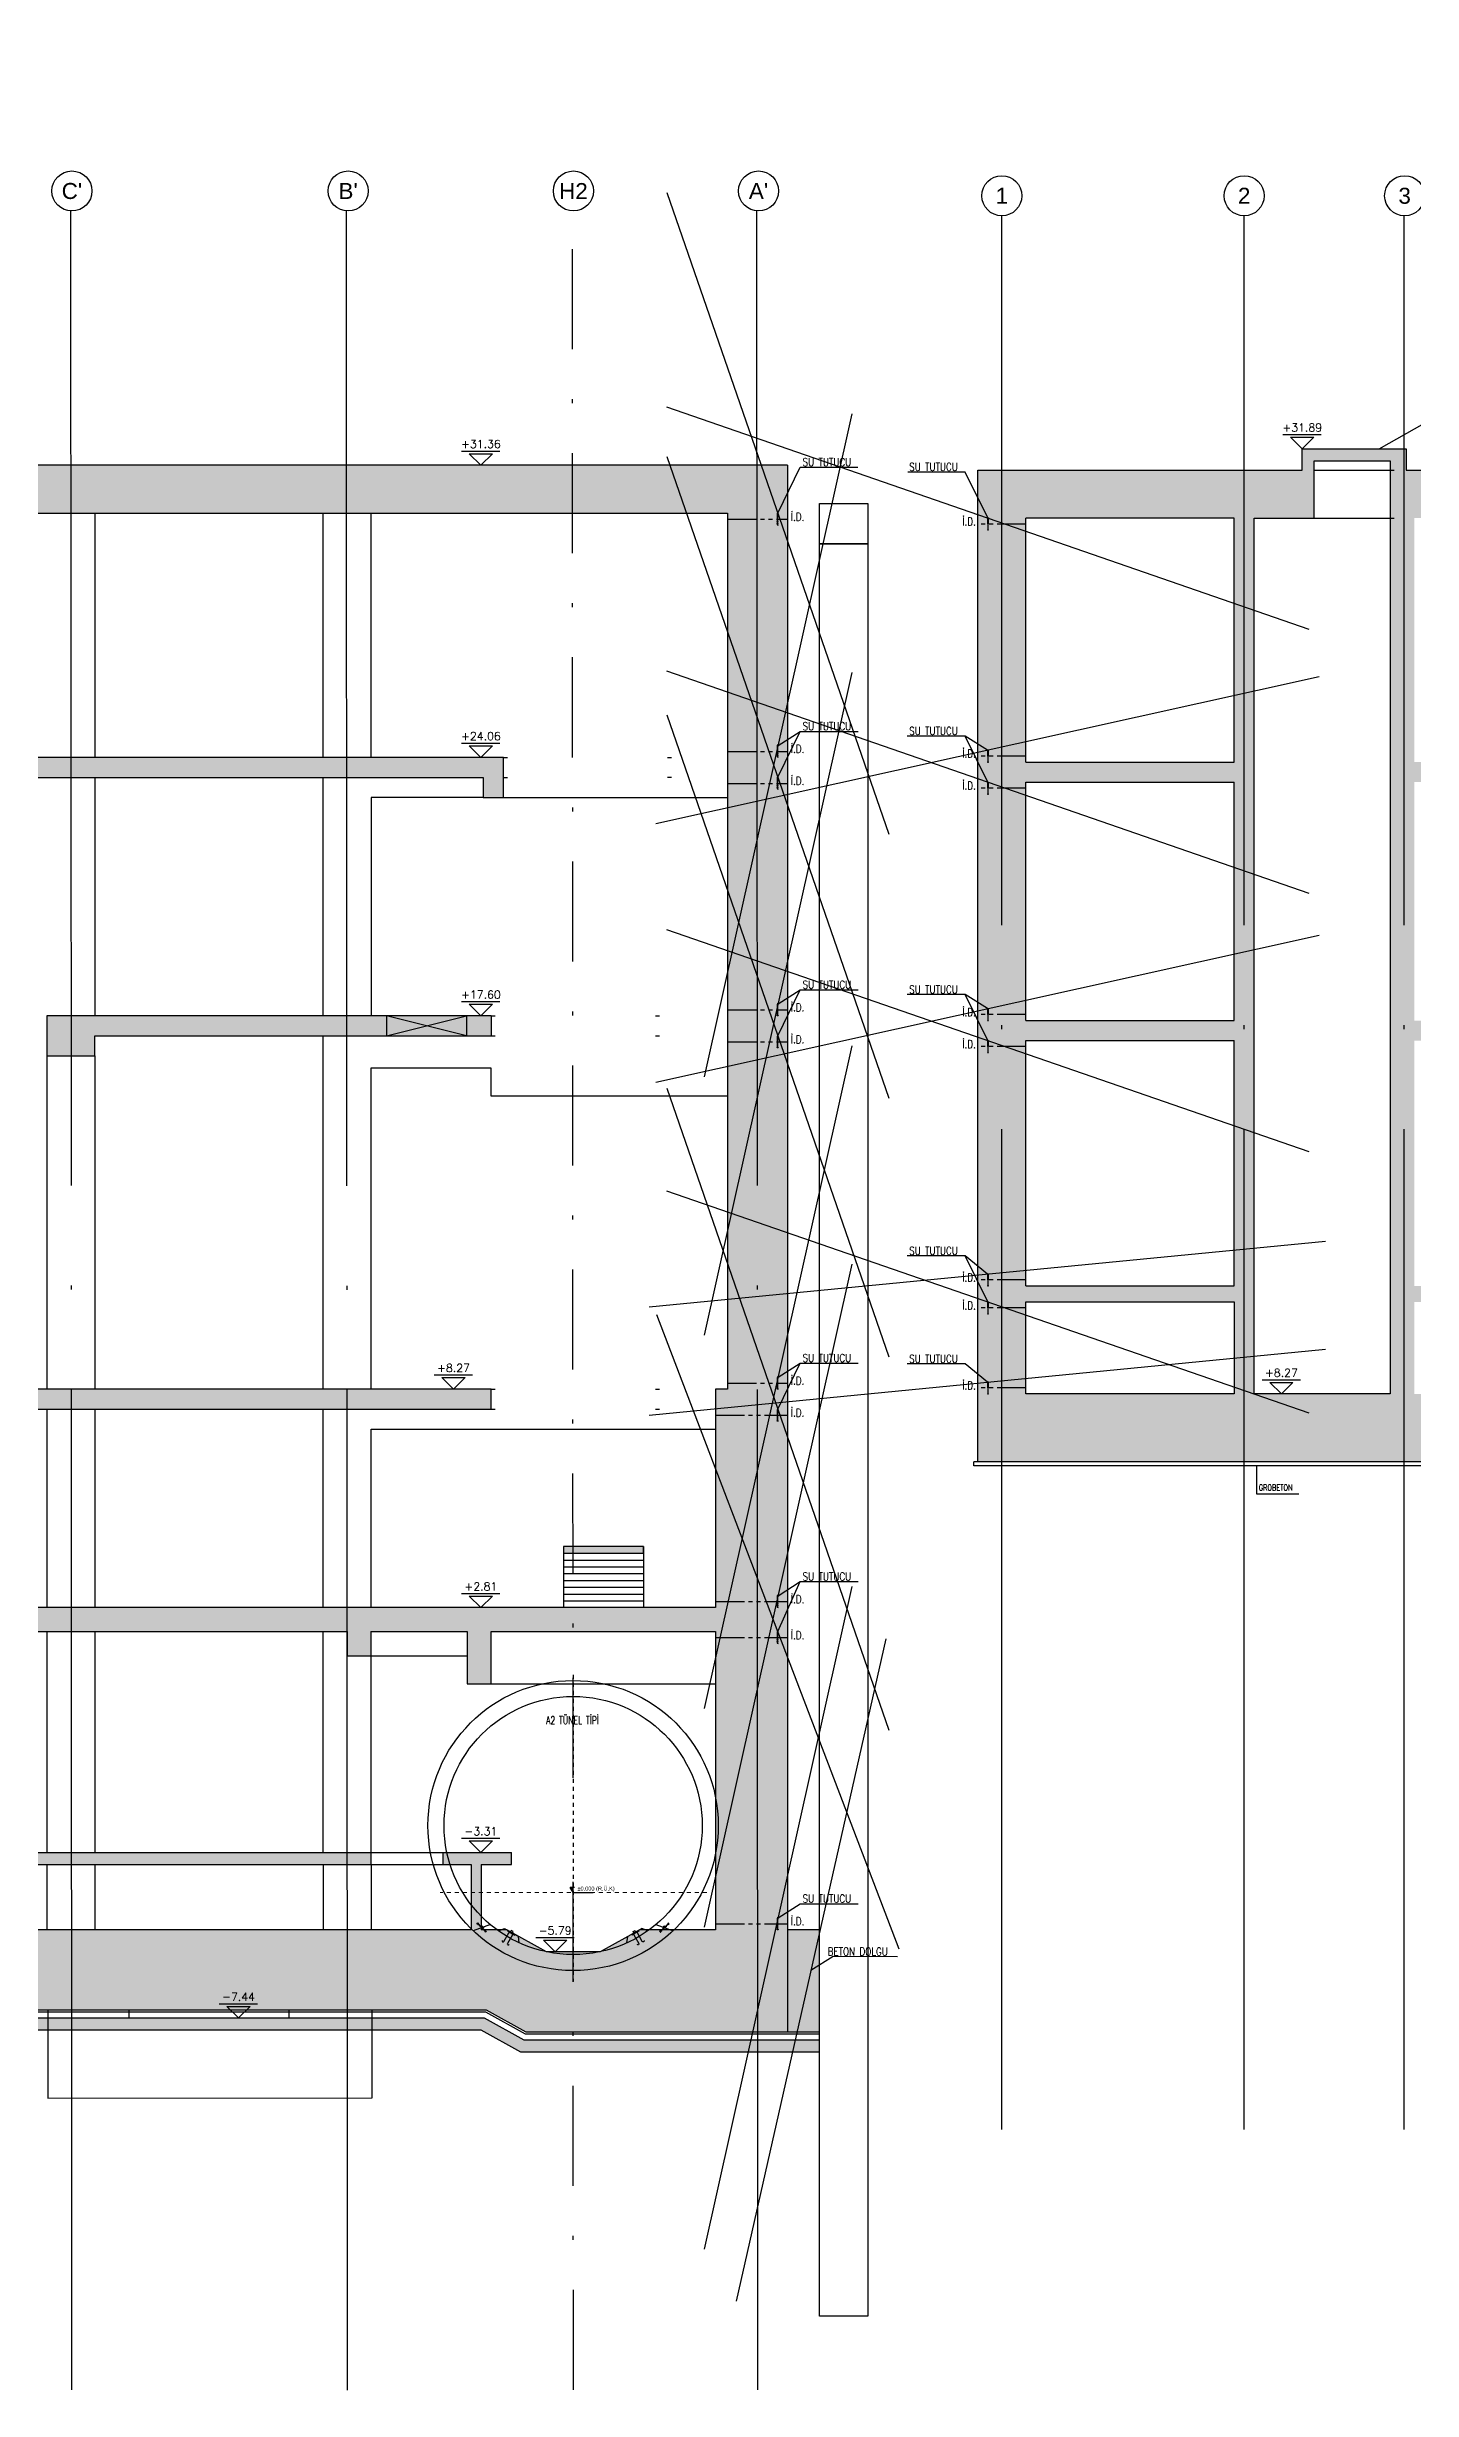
# Model space of a CAD drawing. Header units: millimetres. Extents: x 400408 to 401121, y 4543945 to 4544109.
# Drawn here: x 400643.1 to 400677.2, y 4543948.9 to 4544007.4 of the extents above; entities that cross this region are included whole.
import ezdxf
from ezdxf.enums import TextEntityAlignment as Align

# ---------------------------------------------------------------- set-up
doc = ezdxf.new("R2010")
doc.units = ezdxf.units.MM
for name, pattern in [('ACAD_ISO05W100', [33, 24, -3, 0, -3, 0, -3]), ('AKS', [3, 2.5, -0.25, 0, -0.25]), ('CIZGI', [0.4, 0.25, -0.15]), ('CONTINU', [0]), ('DASHDOT', [1, 0.5, -0.25, 0, -0.25]), ('DASHDOT2', [0.5, 0.25, -0.125, 0, -0.125]), ('Dot', [4, 0, -4]), ('HIDDEN2', [4.7625, 3.175, -1.5875])]:
    doc.linetypes.add(name, pattern=pattern)
for name, color, linetype in [('aks prota', 2, 'AKS'), ('AXIS', 8, 'DASHDOT2'), ('caks prota', 4, 'Continuous'), ('görünüş prota', 4, 'Continuous'), ('inşaat derzi prota', 11, 'Continuous'), ('KALIP', 1, 'Continuous'), ('kesik prota', 2, 'CIZGI'), ('kesit prota', 1, 'Continuous'), ('kesit tarama prota', 252, 'Continuous'), ('KOT', 7, 'Continuous'), ('kot prota', 4, 'Continuous'), ('LINE V2', 7, 'Continuous'), ('not prota', 2, 'Continuous'), ('not yazısı prota', 6, 'Continuous'), ('not çizgisi prota', 4, 'Continuous'), ('OLCU', 5, 'Continuous'), ('PRT-AL-TUNEL_EKSENI', 14, 'DASHDOT2'), ('PRT-CST-rc_level', 6, 'Continuous'), ('PRT-CST-rc_levermark', 4, 'Continuous'), ('st_s_not yazısı', 6, 'Continuous'), ('st_s_not çizgisi', 4, 'CIZGI'), ('st_s_su tutucu', 2, 'Continuous'), ('st_s_ölçü', 4, 'Continuous'), ('taks prota', 7, 'Continuous'), ('WATER STOP_B', 5, 'Continuous')]:
    doc.layers.add(name, color=color, linetype=linetype)
doc.layers.add('PRT-Geo-Axis', color=12, linetype='DASHDOT', lineweight=18)
doc.layers.add('PRT-KD-kazik', color=172, linetype='Continuous', lineweight=25)
doc.styles.add('NOT', font='romanstw.shx')
doc.styles.add('OLCU', font='romanstw.shx')
doc.styles.add('SIMPLXTW', font='simplxtw.shx', dxfattribs={"width": 0.6, "height": 125})
doc.styles.add('TAKS', font='Arial Unicode.ttf')
doc.styles.add('TEXT250', font='romanstw.shx', dxfattribs={"width": 0.8, "height": 25})
doc.styles.add('TSIMPLEX', font='romanstw.shx')
doc.styles.add('TUNNELCONSULT', font='Arial.ttf')
doc.dimstyles.new('1-50', dxfattribs={"dimtxt": 10, "dimasz": 4, "dimexe": 4, "dimexo": 8, "dimgap": 4, "dimtad": 1, "dimdec": 1, "dimrnd": 0.05, "dimzin": 9, "dimdsep": 46, "dimtxsty": 'OLCU', "dimblk1": 'OBLIQUE', "dimblk2": 'OBLIQUE', "dimsah": 1, "dimcen": 2, "dimdle": 4, "dimclrd": 4, "dimclre": 4, "dimclrt": 3, "dimadec": 1, "dimazin": 0, "dimtfac": 1, "dimtdec": 1, "dimtix": 1, "dimtmove": 2, "dimatfit": 3, "dimldrblk": 'OBLIQUE', "dimfxl": 1, "dimtvp": 1, "dimtolj": 1, "dimtzin": 1, "dimarcsym": 0})

# ---------------------------------------------------------------- blocks, each defined once
blk = doc.blocks.new('KOTK5')
at = {"layer": 'PRT-CST-rc_levermark'}
blk.add_line((217, 160), (-213, 160), dxfattribs=at)
blk.add_lwpolyline([(130, 130), (-130, 130), (0, 0)], close=True, dxfattribs=at)
at = {"layer": 'PRT-CST-rc_level', "style": 'OLCU'}
blk.add_attdef('000.00', text='', height=90, dxfattribs=at).set_placement((0, 193), align=Align.CENTER)
blk = doc.blocks.new('_Oblique')
at = {"layer": 'st_s_ölçü', "lineweight": -2}
blk.add_line((-0.5, -0.5), (0.5, 0.5), dxfattribs=at)
blk = doc.blocks.new('D')
at = {"layer": 'st_s_su tutucu', "linetype": 'CONTINU', "ltscale": 0.2}
for p, q in [((-39988, 52508), (-39993, 52508)), ((-39993, 52508), (-39993, 52507)), ((-39993, 52507), (-39991, 52506)), ((-39991, 52499), (-39992, 52499)), ((-39992, 52499), (-39992, 52498)), ((-39992, 52498), (-39991, 52498)), ((-39991, 52489), (-39992, 52489)), ((-39992, 52489), (-39992, 52488)), ((-39992, 52488), (-39991, 52488)), ((-39991, 52479), (-39992, 52479)), ((-39992, 52479), (-39992, 52478)), ((-39992, 52478), (-39991, 52478)), ((-39991, 52506), (-39991, 52499)), ((-39991, 52498), (-39991, 52489)), ((-39991, 52488), (-39991, 52479)), ((-39991, 52469), (-39991, 52478)), ((-39990, 52506), (-39988, 52507)), ((-39990, 52499), (-39990, 52506)), ((-39989, 52499), (-39990, 52499)), ((-39990, 52489), (-39990, 52498)), ((-39990, 52498), (-39989, 52498)), ((-39989, 52489), (-39990, 52489)), ((-39990, 52479), (-39990, 52488)), ((-39990, 52488), (-39989, 52488)), ((-39989, 52479), (-39990, 52479)), ((-39990, 52478), (-39989, 52478)), ((-39990, 52478), (-39990, 52469)), ((-39989, 52498), (-39989, 52499)), ((-39989, 52488), (-39989, 52489)), ((-39989, 52478), (-39989, 52479)), ((-39988, 52507), (-39988, 52508)), ((-39993, 52449), (-39991, 52450)), ((-39993, 52448), (-39993, 52449)), ((-39988, 52448), (-39993, 52448)), ((-39992, 52468), (-39992, 52469)), ((-39992, 52469), (-39991, 52469)), ((-39991, 52468), (-39992, 52468)), ((-39992, 52458), (-39992, 52459)), ((-39992, 52459), (-39991, 52459)), ((-39991, 52458), (-39992, 52458)), ((-39991, 52459), (-39991, 52468)), ((-39991, 52450), (-39991, 52458)), ((-39990, 52469), (-39989, 52469)), ((-39989, 52468), (-39990, 52468)), ((-39990, 52468), (-39990, 52459)), ((-39990, 52459), (-39989, 52459)), ((-39989, 52458), (-39990, 52458)), ((-39990, 52458), (-39990, 52450)), ((-39990, 52450), (-39988, 52449)), ((-39989, 52469), (-39989, 52468)), ((-39989, 52459), (-39989, 52458)), ((-39988, 52449), (-39988, 52448))]:
    blk.add_line(p, q, dxfattribs=at)
blk = doc.blocks.new('KESITKOT')
at = {"layer": 'KOT', "linetype": 'Continuous'}
h = blk.add_hatch(dxfattribs=at)
h.set_pattern_fill('ANSI31', color=5, scale=200, angle=45, style=0)
h.set_pattern_definition([(90, (63253.653, -35392.017), (25, 5e-15), [])])
h.paths.add_polyline_path([(-150, 260), (0, 260), (0, 0)])
at = {"layer": 'KOT', "color": 4, "linetype": 'Continuous'}
for p, q in [((75, 260), (-150, 260)), ((0, 0), (-150, 260)), ((0, 0), (0, 520)), ((0, 0), (1000, 0))]:
    blk.add_line(p, q, dxfattribs=at)
at = {"layer": 'KOT', "color": 7, "linetype": 'Continuous', "style": 'SIMPLXTW', "width": 0.7}
blk.add_attdef('%%P0.000', (216, 100), '', height=200, dxfattribs=at)
blk = doc.blocks.new('A$C05c5180b')
at = {"layer": 'AXIS', "color": 8, "linetype": 'DASHDOT', "ltscale": 3}
blk.add_line((909, 7722), (909, 60), dxfattribs=at)
at = {"layer": 'KALIP'}
for p, q in [((-1158, 1480), (-1585, 1325)), ((-955, 1324), (-806, 1383)), ((-806, 1383), (-459, 1183)), ((-435, 1024), (-459, 1183)), ((2254, 1024), (2278, 1183)), ((2624, 1383), (2278, 1183)), ((2774, 1324), (2624, 1383)), ((2977, 1480), (3404, 1325))]:
    blk.add_line(p, q, dxfattribs=at)
at = {"layer": 'KALIP', "elevation": 0}
for points in [[(-638, 1333), (-658, 1298), (-606, 1268), (-586, 1303)], [(2457, 1333), (2477, 1298), (2425, 1268), (2405, 1303)]]:
    blk.add_lwpolyline(points, close=True, dxfattribs=at)
at = {"layer": 'KALIP'}
for radius in [3625, 3225]:
    blk.add_circle((909, 3955), radius, dxfattribs=at)
at = {"layer": 'LINE V2', "color": 4, "elevation": 0}
for points in [[(-861, 1086, 1), (-818, 1061), (-696, 1274, -0.414214), (-668, 1281), (-616, 1251, -0.414214), (-609, 1224), (-731, 1011, 1), (-688, 986, -1)], [(2680, 1086, -1), (2637, 1061), (2514, 1274, 0.414214), (2487, 1281), (2435, 1251, 0.414214), (2428, 1224), (2550, 1011, -1), (2507, 986, 1)]]:
    blk.add_lwpolyline(points, format="xyb", dxfattribs=at)
for points in [[(-729, 1316), (-556, 1216), (-546, 1233), (-719, 1333)], [(2548, 1316), (2374, 1216), (2364, 1233), (2538, 1333)]]:
    blk.add_lwpolyline(points, close=True, dxfattribs=at)
at = {"layer": 'PRT-Geo-Axis', "linetype": 'DASHDOT', "ltscale": 3}
blk.add_line((4252, 2280), (-2415, 2280), dxfattribs=at)
at = {"layer": 'WATER STOP_B', "color": 3}
for points in [[(-1339, 1405, 0.57735), (-1339, 1408), (-1368, 1436, 0.57735), (-1371, 1435), (-1378, 1408, -0.57735), (-1381, 1407), (-1419, 1444), (-1424, 1439), (-1427, 1443), (-1422, 1447), (-1450, 1474), (-1454, 1469), (-1458, 1472), (-1453, 1477), (-1470, 1493), (-1488, 1490), (-1492, 1494), (-1467, 1520), (-1463, 1515), (-1466, 1498), (-1449, 1481), (-1444, 1486), (-1441, 1483), (-1445, 1478), (-1418, 1452), (-1414, 1457), (-1410, 1453), (-1415, 1448), (-1383, 1418, 0.57735), (-1380, 1419), (-1374, 1445, -0.57735), (-1370, 1446), (-1329, 1405, -0.57735), (-1330, 1402), (-1355, 1395, 0.57735), (-1356, 1392), (-1324, 1361), (-1320, 1366), (-1316, 1363), (-1321, 1358), (-1294, 1332), (-1289, 1337), (-1285, 1333), (-1290, 1328), (-1273, 1312), (-1255, 1316), (-1251, 1312), (-1276, 1286), (-1280, 1290), (-1277, 1308), (-1294, 1324), (-1299, 1319), (-1302, 1323), (-1298, 1327), (-1325, 1354), (-1330, 1349), (-1333, 1352), (-1328, 1357), (-1366, 1394, -0.57735), (-1366, 1397)], [(3158, 1405, -0.57735), (3157, 1408), (3186, 1436, -0.57735), (3190, 1435), (3196, 1408, 0.57735), (3200, 1407), (3238, 1444), (3242, 1439), (3246, 1443), (3241, 1447), (3268, 1474), (3273, 1469), (3277, 1472), (3272, 1477), (3289, 1493), (3307, 1490), (3311, 1494), (3286, 1520), (3282, 1515), (3285, 1498), (3268, 1481), (3263, 1486), (3260, 1483), (3264, 1478), (3237, 1452), (3232, 1457), (3229, 1453), (3234, 1448), (3202, 1418, -0.57735), (3199, 1419), (3193, 1445, 0.57735), (3189, 1446), (3148, 1405, 0.57735), (3148, 1402), (3174, 1395, -0.57735), (3174, 1392), (3143, 1361), (3138, 1366), (3135, 1363), (3140, 1358), (3112, 1332), (3108, 1337), (3104, 1333), (3109, 1328), (3092, 1312), (3074, 1316), (3070, 1312), (3095, 1286), (3099, 1290), (3096, 1308), (3113, 1324), (3118, 1319), (3121, 1323), (3117, 1327), (3144, 1354), (3148, 1349), (3152, 1352), (3147, 1357), (3185, 1394, 0.57735), (3184, 1397)]]:
    blk.add_lwpolyline(points, format="xyb", close=True, dxfattribs=at)
at = {"layer": 'OLCU'}
ref = blk.add_blockref('KESITKOT', (909, 2280), dxfattribs=dict(at, xscale=0.4999999999987873, yscale=0.4999999999987873, zscale=0.4999999999987873))
ref.add_attrib('%%P0.000', '%%P0.000 (R.Ü.K)', (1017, 2330), dxfattribs={"layer": 'KOT', "color": 1, "linetype": 'Continuous', "height": 100, "style": 'TUNNELCONSULT'})
at = {"layer": 'not prota', "style": 'TEXT250', "width": 0.7}
blk.add_text('A2 TÜNEL TİPİ', height=200, dxfattribs=at).set_placement((891, 6585), align=Align.MIDDLE_CENTER)

msp = doc.modelspace()

# ---------------------------------------------------------------- hatches: boundary and pattern name
at = {"layer": 'kesit tarama prota'}
h = msp.add_hatch(color=256, dxfattribs=at)
h.dxf.hatch_style = 1
h.paths.add_polyline_path([(400752.805, 4543960.269), (400728.539, 4543960.269), (400728.539, 4543961.899), (400774.304, 4543961.899), (400774.304, 4543960.269), (400754.145, 4543960.269), (400754.145, 4543957.719), (400787.745, 4543957.719), (400787.745, 4543960.269), (400787.745, 4543973.779), (400787.72, 4543973.779), (400787.72, 4543976.079), (400788.22, 4543976.079), (400788.22, 4543976.279), (400790.599, 4543976.279), (400790.599, 4543973.779), (400787.745, 4543973.779), (400787.745, 4543972.079), (400807.774, 4543972.079), (400808.983, 4543968.329), (400817.081, 4543968.329), (400817.081, 4543996.869), (400808.979, 4543996.869), (400808.979, 4543999.529), (400806.381, 4543999.529), (400806.381, 4543996.869), (400802.081, 4543996.869), (400802.081, 4544000.039), (400801.781, 4544000.039), (400801.781, 4543995.669), (400806.181, 4543995.669), (400806.181, 4543989.569), (400806.181, 4543989.069), (400806.181, 4543983.109), (400806.181, 4543982.609), (400806.181, 4543973.779), (400790.899, 4543973.779), (400790.899, 4543976.079), (400804.381, 4543976.079), (400804.381, 4543976.479), (400788.02, 4543976.479), (400788.02, 4543976.279), (400787.72, 4543976.279), (400787.72, 4543976.669), (400787.42, 4543976.669), (400787.42, 4543976.839), (400787.12, 4543976.839), (400787.12, 4543977.009), (400786.82, 4543977.009), (400786.82, 4543977.179), (400786.52, 4543977.179), (400786.52, 4543977.349), (400786.22, 4543977.349), (400786.22, 4543977.519), (400785.92, 4543977.519), (400785.92, 4543977.689), (400785.62, 4543977.689), (400785.62, 4543977.859), (400785.32, 4543977.859), (400785.32, 4543978.029), (400785.02, 4543978.029), (400785.02, 4543978.199), (400784.72, 4543978.199), (400784.72, 4543978.369), (400784.42, 4543978.369), (400784.42, 4543978.539), (400784.12, 4543978.539), (400784.12, 4543978.709), (400782.92, 4543978.709), (400782.92, 4543978.879), (400782.62, 4543978.879), (400782.62, 4543979.049), (400782.32, 4543979.049), (400782.32, 4543979.219), (400782.02, 4543979.219), (400782.02, 4543979.389), (400781.72, 4543979.389), (400781.72, 4543979.559), (400781.42, 4543979.559), (400781.42, 4543979.729), (400781.12, 4543979.729), (400781.12, 4543979.899), (400780.82, 4543979.899), (400780.82, 4543980.069), (400780.52, 4543980.069), (400780.52, 4543980.239), (400780.22, 4543980.239), (400780.22, 4543980.409), (400779.92, 4543980.409), (400779.92, 4543980.579), (400779.62, 4543980.579), (400779.62, 4543980.749), (400779.32, 4543980.749), (400779.32, 4543980.919), (400778.12, 4543980.919), (400778.12, 4543981.089), (400777.82, 4543981.089), (400777.82, 4543981.259), (400777.52, 4543981.259), (400777.52, 4543981.429), (400777.22, 4543981.429), (400777.22, 4543981.599), (400776.92, 4543981.599), (400776.92, 4543981.769), (400776.62, 4543981.769), (400776.62, 4543981.939), (400776.32, 4543981.939), (400776.32, 4543982.109), (400776.02, 4543982.109), (400776.02, 4543982.279), (400775.72, 4543982.279), (400775.72, 4543982.449), (400775.42, 4543982.449), (400775.42, 4543982.619), (400775.12, 4543982.619), (400775.12, 4543982.789), (400774.82, 4543982.789), (400774.82, 4543982.959), (400774.52, 4543982.959), (400774.52, 4543983.109), (400759.295, 4543983.109), (400759.295, 4543989.019), (400758.995, 4543989.019), (400758.995, 4543983.109), (400752.995, 4543983.109), (400752.995, 4543989.019), (400752.695, 4543989.019), (400752.695, 4543983.109), (400752.695, 4543983.009), (400752.445, 4543983.009), (400752.445, 4543983.109), (400737.186, 4543983.109), (400737.186, 4543982.609), (400771.969, 4543982.609), (400771.969, 4543981.109), (400776.291, 4543981.109), (400784.311, 4543976.479), (400739.486, 4543976.479), (400739.486, 4543976.079), (400784.799, 4543976.079), (400784.799, 4543973.779), (400764.016, 4543973.779), (400764.016, 4543976.029), (400763.716, 4543976.029), (400763.716, 4543973.779), (400746.716, 4543973.779), (400746.716, 4543976.029), (400746.416, 4543976.029), (400746.416, 4543973.779), (400739.586, 4543973.779), (400739.586, 4543972.779), (400784.683, 4543972.779), (400784.683, 4543968.319), (400739.586, 4543968.319), (400739.586, 4543966.819), (400737.486, 4543966.819), (400737.486, 4543968.319), (400720.174, 4543968.319), (400720.174, 4543968.119), (400719.874, 4543968.119), (400719.874, 4543968.509), (400719.584, 4543968.509), (400719.584, 4543968.679), (400719.294, 4543968.679), (400719.294, 4543968.849), (400719.004, 4543968.849), (400719.004, 4543969.019), (400718.714, 4543969.019), (400718.714, 4543969.189), (400718.424, 4543969.189), (400718.424, 4543969.359), (400718.134, 4543969.359), (400718.134, 4543969.529), (400717.844, 4543969.529), (400717.844, 4543969.699), (400717.554, 4543969.699), (400717.554, 4543969.869), (400717.264, 4543969.869), (400717.264, 4543970.039), (400716.974, 4543970.039), (400716.974, 4543970.209), (400716.684, 4543970.209), (400716.684, 4543970.379), (400716.394, 4543970.379), (400716.394, 4543970.549), (400716.104, 4543970.549), (400716.104, 4543970.719), (400715.814, 4543970.719), (400715.814, 4543970.889), (400715.524, 4543970.889), (400715.524, 4543971.059), (400714.034, 4543971.059), (400714.034, 4543971.229), (400713.744, 4543971.229), (400713.744, 4543971.399), (400713.454, 4543971.399), (400713.454, 4543971.569), (400713.164, 4543971.569), (400713.164, 4543971.739), (400712.874, 4543971.739), (400712.874, 4543971.909), (400712.584, 4543971.909), (400712.584, 4543972.079), (400712.294, 4543972.079), (400712.294, 4543972.249), (400712.004, 4543972.249), (400712.004, 4543972.419), (400711.714, 4543972.419), (400711.714, 4543972.589), (400711.424, 4543972.589), (400711.424, 4543972.759), (400711.134, 4543972.759), (400711.134, 4543972.929), (400710.844, 4543972.929), (400710.844, 4543973.099), (400710.554, 4543973.099), (400710.554, 4543973.269), (400710.264, 4543973.269), (400710.264, 4543973.439), (400709.974, 4543973.439), (400709.974, 4543973.609), (400709.684, 4543973.609), (400709.684, 4543973.779), (400708.194, 4543973.779), (400708.194, 4543973.949), (400707.904, 4543973.949), (400707.904, 4543974.119), (400707.614, 4543974.119), (400707.614, 4543974.289), (400707.324, 4543974.289), (400707.324, 4543974.459), (400707.034, 4543974.459), (400707.034, 4543974.629), (400706.744, 4543974.629), (400706.744, 4543974.799), (400706.454, 4543974.799), (400706.454, 4543974.969), (400706.164, 4543974.969), (400706.164, 4543975.139), (400705.874, 4543975.139), (400705.874, 4543975.309), (400705.584, 4543975.309), (400705.584, 4543975.479), (400705.294, 4543975.479), (400705.294, 4543975.649), (400705.004, 4543975.649), (400705.004, 4543975.819), (400704.714, 4543975.819), (400704.714, 4543975.989), (400704.424, 4543975.989), (400704.424, 4543976.159), (400704.134, 4543976.159), (400704.134, 4543976.329), (400703.844, 4543976.329), (400703.844, 4543976.479), (400677.281, 4543976.479), (400677.281, 4543982.609), (400684.831, 4543982.609), (400684.831, 4543983.109), (400677.281, 4543983.109), (400677.281, 4543989.069), (400713.741, 4543989.069), (400713.741, 4543989.569), (400677.281, 4543989.569), (400677.281, 4543995.669), (400695.588, 4543995.669), (400695.588, 4543998.249), (400695.288, 4543998.249), (400695.288, 4543996.869), (400677.081, 4543996.869), (400677.081, 4543997.399), (400674.481, 4543997.399), (400674.481, 4543996.869), (400666.381, 4543996.869), (400666.381, 4543972.079), (400678.171, 4543972.079), (400679.381, 4543968.329), (400686.131, 4543968.329), (400687.34, 4543972.079), (400703.132, 4543972.079), (400705.812, 4543966.719), (400715.1, 4543966.719), (400715.1, 4543968.319), (400714.034, 4543968.319), (400714.034, 4543970.859), (400715.18, 4543970.859), (400719.574, 4543968.283), (400719.574, 4543967.289), (400718.157, 4543967.289), (400718.157, 4543967.919), (400717.002, 4543967.919), (400717.002, 4543968.319), (400715.1, 4543968.319), (400715.1, 4543966.719), (400715.1, 4543960.269), (400715.1, 4543957.719), (400752.805, 4543957.719)])
h.paths.add_polyline_path([(400726.839, 4543962.199), (400726.839, 4543961.899), (400728.114, 4543961.899), (400728.114, 4543960.269), (400727.025, 4543960.269), (400725.342, 4543959.719), (400723.062, 4543959.719), (400721.379, 4543960.269), (400718.162, 4543960.269), (400718.162, 4543966.419), (400723.605, 4543966.419), (400723.605, 4543967.719), (400736.886, 4543967.719), (400736.886, 4543966.219), (400740.186, 4543966.219), (400740.186, 4543967.719), (400784.683, 4543967.719), (400784.683, 4543960.269), (400781.466, 4543960.269), (400779.783, 4543959.719), (400777.503, 4543959.719), (400775.82, 4543960.269), (400774.731, 4543960.269), (400774.731, 4543961.899), (400776.006, 4543961.899), (400776.006, 4543962.199)], flags=16)
h.paths.add_polyline_path([(400723.005, 4543966.819), (400719.874, 4543966.819), (400719.874, 4543967.919), (400720.374, 4543967.919), (400720.374, 4543968.119), (400723.005, 4543968.119)], flags=16)
h.paths.add_polyline_path([(400713.734, 4543968.319), (400707.512, 4543968.319), (400707.512, 4543973.179), (400707.512, 4543973.779), (400702.325, 4543973.779), (400702.325, 4543976.279), (400703.534, 4543976.279), (400707.512, 4543973.947), (400707.512, 4543973.779), (400707.512, 4543973.179), (400708.73, 4543973.179), (400713.734, 4543970.291)], flags=16)
h.paths.add_polyline_path([(400702.025, 4543973.779), (400684.731, 4543973.779), (400684.431, 4543973.779), (400684.431, 4543970.029), (400681.081, 4543970.029), (400681.081, 4543973.779), (400680.781, 4543973.779), (400677.281, 4543973.779), (400677.281, 4543976.079), (400702.025, 4543976.079)], flags=16)
h.paths.add_polyline_path([(400772.569, 4543981.609), (400772.569, 4543982.909), (400774.202, 4543982.909), (400776.425, 4543981.65), (400776.425, 4543981.609)], flags=16)
h.paths.add_polyline_path([(400778.12, 4543980.631), (400778.12, 4543980.719), (400778.967, 4543980.719), (400782.62, 4543978.65), (400782.62, 4543978.033)], flags=16)
h.paths.add_polyline_path([(400782.92, 4543977.86), (400782.92, 4543978.509), (400783.767, 4543978.509), (400787.42, 4543976.44), (400787.42, 4543973.779), (400785.299, 4543973.779), (400785.299, 4543976.486)], flags=16)
h.paths.add_polyline_path([(400676.681, 4543973.779), (400673.281, 4543973.779), (400673.281, 4543995.669), (400674.781, 4543995.669), (400674.781, 4543997.099), (400676.681, 4543997.099)], flags=16)
h.paths.add_polyline_path([(400672.781, 4543973.779), (400667.581, 4543973.779), (400667.581, 4543976.079), (400672.781, 4543976.079)], flags=16)
h.paths.add_polyline_path([(400672.781, 4543976.479), (400667.581, 4543976.479), (400667.581, 4543982.609), (400672.781, 4543982.609)], flags=16)
h.paths.add_polyline_path([(400672.781, 4543983.109), (400667.581, 4543983.109), (400667.581, 4543989.069), (400672.781, 4543989.069)], flags=16)
h.paths.add_polyline_path([(400672.781, 4543989.569), (400667.581, 4543989.569), (400667.581, 4543995.669), (400672.781, 4543995.669)], flags=16)
h.paths.add_polyline_path([(400806.783, 4543973.779), (400806.783, 4543999.329), (400808.679, 4543999.329), (400808.679, 4543995.669), (400810.183, 4543995.669), (400810.183, 4543973.779)], flags=16)
h.paths.add_polyline_path([(400810.683, 4543970.029), (400810.683, 4543976.079), (400815.881, 4543976.079), (400815.881, 4543973.779), (400815.881, 4543970.029)], flags=16)
h.paths.add_polyline_path([(400810.683, 4543976.479), (400810.683, 4543982.609), (400815.881, 4543982.609), (400815.881, 4543976.479)], flags=16)
h.paths.add_polyline_path([(400810.683, 4543983.109), (400810.683, 4543989.069), (400815.881, 4543989.069), (400815.881, 4543983.109)], flags=16)
h.paths.add_polyline_path([(400810.683, 4543989.569), (400810.683, 4543995.669), (400815.881, 4543995.669), (400815.881, 4543989.569)], flags=16)
h = msp.add_hatch(color=256, dxfattribs=at)
h.dxf.hatch_style = 1
h.paths.add_polyline_path([(400661.628, 4543996.988), (400617.542, 4543996.988), (400617.542, 4543995.788), (400660.128, 4543995.788), (400660.128, 4543973.899), (400659.828, 4543973.899), (400659.828, 4543968.438), (400642.178, 4543968.438), (400642.178, 4543967.838), (400650.626, 4543967.838), (400650.627, 4543967.238), (400651.228, 4543967.238), (400651.228, 4543967.838), (400653.628, 4543967.838), (400653.628, 4543966.538), (400654.228, 4543966.538), (400654.228, 4543967.838), (400659.828, 4543967.838), (400659.828, 4543960.388), (400657.936, 4543960.388), (400656.947, 4543959.838), (400655.607, 4543959.838), (400654.617, 4543960.388), (400653.977, 4543960.388), (400653.977, 4543962.018), (400654.728, 4543962.018), (400654.728, 4543962.318), (400653.028, 4543962.318), (400653.028, 4543962.018), (400653.727, 4543962.018), (400653.727, 4543960.388), (400642.702, 4543960.388), (400642.702, 4543958.388), (400654.099, 4543958.388), (400655.088, 4543957.838), (400657.465, 4543957.838), (400658.455, 4543957.838), (400661.628, 4543957.838)])
h = msp.add_hatch(color=256, dxfattribs=at)
h.dxf.hatch_style = 1
h.paths.add_polyline_path([(400654.528, 4543989.688), (400617.542, 4543989.688), (400617.542, 4543988.888), (400620.428, 4543988.888), (400620.428, 4543989.188), (400654.028, 4543989.188), (400654.028, 4543988.688), (400654.528, 4543988.688)])
h = msp.add_hatch(color=256, dxfattribs=at)
h.dxf.hatch_style = 1
h.paths.add_polyline_path([(400654.228, 4543983.228), (400643.128, 4543983.228), (400643.128, 4543982.228), (400644.328, 4543982.228), (400644.328, 4543982.728), (400654.228, 4543982.728)])
h = msp.add_hatch(color=256, dxfattribs=at)
h.dxf.hatch_style = 1
h.paths.add_polyline_path([(400654.228, 4543973.898), (400618.928, 4543973.898), (400618.928, 4543957.838), (400624.941, 4543957.838), (400625.937, 4543958.388), (400637.902, 4543958.388), (400637.902, 4543960.388), (400626.827, 4543960.388), (400626.827, 4543962.018), (400627.528, 4543962.018), (400627.528, 4543962.318), (400625.828, 4543962.318), (400625.828, 4543962.018), (400626.577, 4543962.018), (400626.577, 4543960.388), (400625.937, 4543960.388), (400624.941, 4543959.835), (400623.612, 4543959.835), (400622.617, 4543960.388), (400620.728, 4543960.388), (400620.728, 4543967.838), (400638.378, 4543967.838), (400638.378, 4543968.438), (400620.728, 4543968.438), (400620.728, 4543972.898), (400630.528, 4543972.898), (400630.528, 4543973.398), (400654.228, 4543973.398)])
h = msp.add_hatch(color=256, dxfattribs=at)
h.dxf.hatch_style = 1
h.paths.add_polyline_path([(400658.028, 4543969.968), (400656.028, 4543969.968), (400656.028, 4543969.798), (400658.028, 4543969.798)], flags=17)
h = msp.add_hatch(color=256, dxfattribs=at)
h.dxf.hatch_style = 1
h.paths.add_polyline_path([(400651.228, 4543962.318), (400629.328, 4543962.318), (400629.328, 4543962.018), (400651.228, 4543962.018)])
h = msp.add_hatch(color=256, dxfattribs=at)
h.dxf.hatch_style = 1
h.paths.add_polyline_path([(400662.428, 4543960.388), (400661.63, 4543960.388), (400661.63, 4543957.838), (400662.428, 4543957.838)])
h = msp.add_hatch(dxfattribs=at)
h.set_pattern_fill('AR-CONC', color=253, scale=0.001)
h.set_pattern_definition([(50, (401072.59135, 4543652.44854), (0.18218467, -0.015939086), [0.01905, -0.20955]), (355, (401072.59135, 4543652.44854), (-0.03524342, 0.191056845), [0.01524, -0.167640584]), (100.451445, (401072.60654, 4543652.44721), (0.146941247, 0.17511775), [0.01619001, -0.178090245]), (46.1842, (401072.59135, 4543652.49934), (0.27107904, -0.04204233), [0.028575, -0.314325]), (96.63556, (401072.61394, 4543652.49584), (0.23740413, 0.24742612), [0.02428502, -0.26713561]), (351.18415, (401072.59135, 4543652.49934), (0.23740413, 0.24742612), [0.02285997, -0.25145973]), (21, (401072.61675, 4543652.48664), (0.15161439, -0.1022652), [0.01905, -0.20955]), (326, (401072.61675, 4543652.48664), (0.06180203, 0.184187966), [0.01524, -0.16764]), (71.451445, (401072.62939, 4543652.47812), (0.21341642, 0.08192277), [0.01619001, -0.17808994]), (37.5, (401072.591355, 4543652.44854), (0.003088603, 0.084555039), [0, -0.165608, 0, -0.17018, 0, -0.168275]), (7.5, (401072.591355, 4543652.44854), (0.066819663, 0.100180575), [0, -0.097028, 0, -0.161798, 0, -0.064135]), (327.5, (401072.53471, 4543652.44854), (0.135590595, -0.005728744), [0, -0.0635, 0, -0.19812, 0, -0.26289]), (317.5, (401072.50931, 4543652.44854), (0.148129181, 0.02542649), [0, -0.08255, 0, -0.131572, 0, -0.18669])])
h.paths.add_polyline_path([(400654.047, 4543958.188), (400625.989, 4543958.188), (400624.993, 4543957.635), (400623.56, 4543957.635), (400622.565, 4543957.638), (400618.128, 4543957.638), (400618.128, 4543957.338), (400622.488, 4543957.338), (400623.482, 4543957.335), (400625.071, 4543957.335), (400626.066, 4543957.888), (400653.969, 4543957.888), (400654.958, 4543957.338), (400657.595, 4543957.338), (400658.584, 4543957.338), (400662.428, 4543957.338), (400662.428, 4543957.638), (400658.506, 4543957.638), (400657.517, 4543957.638), (400655.036, 4543957.638)])

# ---------------------------------------------------------------- linework, layer by layer
at = {"layer": 'aks prota', "ltscale": 10}
for p, q in [((400643.752, 4543948.888), (400643.727, 4544003.343)), ((400650.636, 4543948.883), (400650.611, 4544003.338)), ((400660.886, 4543948.888), (400660.861, 4544003.343)), ((400666.981, 4543955.395), (400666.981, 4544003.223)), ((400673.031, 4543955.395), (400673.031, 4544003.223)), ((400677.031, 4543955.395), (400677.031, 4544003.223))]:
    msp.add_line(p, q, dxfattribs=at)
at = {"layer": 'caks prota', "ltscale": 0.05}
for centre in [(400643.752, 4544003.842), (400650.652, 4544003.842), (400656.278, 4544003.842), (400660.902, 4544003.842), (400666.979, 4544003.723), (400673.031, 4544003.723), (400677.04, 4544003.723)]:
    msp.add_circle(centre, 0.5, dxfattribs=at)
at = {"layer": 'görünüş prota'}
for p, q in [((400644.328, 4543995.788), (400644.328, 4543989.688)), ((400650.028, 4543989.688), (400650.028, 4543995.788)), ((400651.228, 4543989.688), (400651.228, 4543995.788)), ((400644.328, 4543989.188), (400644.328, 4543983.228)), ((400650.028, 4543983.228), (400650.028, 4543989.188)), ((400650.028, 4543973.898), (400650.028, 4543982.728)), ((400643.128, 4543982.228), (400643.128, 4543973.898)), ((400644.328, 4543982.228), (400644.328, 4543973.898)), ((400654.212, 4543981.928), (400654.212, 4543981.229)), ((400643.128, 4543973.398), (400643.128, 4543968.438)), ((400644.328, 4543973.398), (400644.328, 4543968.438)), ((400650.028, 4543968.438), (400650.028, 4543973.398)), ((400643.128, 4543967.838), (400643.128, 4543962.318)), ((400644.328, 4543967.838), (400644.328, 4543962.318)), ((400650.028, 4543962.318), (400650.028, 4543967.838)), ((400651.228, 4543962.318), (400651.228, 4543967.238)), ((400643.128, 4543962.018), (400643.128, 4543960.388)), ((400644.328, 4543962.018), (400644.328, 4543960.388)), ((400650.028, 4543962.018), (400650.028, 4543960.388)), ((400651.228, 4543962.018), (400651.228, 4543960.388))]:
    msp.add_line(p, q, dxfattribs=at)
at = {"layer": 'görünüş prota', "color": 4}
for p, q in [((400656.028, 4543969.968), (400656.028, 4543968.438)), ((400658.028, 4543969.968), (400658.028, 4543968.438))]:
    msp.add_line(p, q, dxfattribs=at)
for points in [[(400676.407, 4543997.399), (400678.666, 4543998.679), (400685.166, 4543998.679), (400685.166, 4543996.869)], [(400674.781, 4543997.399), (400676.781, 4543997.399)], [(400674.781, 4543996.869), (400676.781, 4543996.869)], [(400674.781, 4543995.669), (400676.781, 4543995.669)], [(400656.028, 4543969.628), (400658.028, 4543969.628)], [(400656.028, 4543969.458), (400658.028, 4543969.458)], [(400656.028, 4543969.288), (400658.028, 4543969.288)], [(400656.028, 4543969.118), (400658.028, 4543969.118)], [(400656.028, 4543968.948), (400658.028, 4543968.948)], [(400656.028, 4543968.778), (400658.028, 4543968.778)], [(400656.028, 4543968.608), (400658.028, 4543968.608)]]:
    msp.add_lwpolyline(points, dxfattribs=at)
at = {"layer": 'görünüş prota', "color": 4, "linetype": 'Dot'}
for points in [[(400654.528, 4543989.688), (400660.128, 4543989.688)], [(400654.528, 4543989.188), (400660.128, 4543989.189)], [(400654.228, 4543983.229), (400660.128, 4543983.229)], [(400654.228, 4543982.728), (400660.128, 4543982.729)], [(400654.228, 4543973.898), (400659.828, 4543973.899)], [(400654.228, 4543973.399), (400659.828, 4543973.399)]]:
    msp.add_lwpolyline(points, dxfattribs=at)
at = {"layer": 'görünüş prota'}
for points in [[(400654.028, 4543988.688), (400651.228, 4543988.688), (400651.228, 4543983.228)], [(400654.528, 4543988.688), (400660.128, 4543988.688)], [(400651.228, 4543973.898), (400651.228, 4543981.928), (400654.212, 4543981.928)], [(400654.212, 4543981.229), (400660.128, 4543981.229)], [(400651.228, 4543968.438), (400651.228, 4543972.898), (400659.828, 4543972.898)], [(400666.381, 4543972.079), (400666.281, 4543972.079)], [(400711.719, 4543966.619), (400705.751, 4543966.619), (400703.071, 4543971.979), (400687.402, 4543971.979), (400686.193, 4543968.229), (400679.319, 4543968.229), (400678.109, 4543971.979), (400666.281, 4543971.979), (400666.281, 4543972.079)], [(400651.228, 4543967.238), (400653.628, 4543967.238)], [(400654.228, 4543966.538), (400659.828, 4543966.538)], [(400618.128, 4543957.788), (400622.604, 4543957.788), (400623.599, 4543957.785), (400624.954, 4543957.785), (400625.95, 4543958.338), (400654.086, 4543958.338), (400655.075, 4543957.788), (400657.478, 4543957.788), (400658.468, 4543957.788), (400662.428, 4543957.788)], [(400618.128, 4543957.638), (400622.565, 4543957.638), (400623.56, 4543957.635), (400624.993, 4543957.635), (400625.989, 4543958.188), (400654.047, 4543958.188), (400655.036, 4543957.638), (400657.517, 4543957.638), (400658.506, 4543957.638), (400662.428, 4543957.638)], [(400643.152, 4543958.386), (400643.152, 4543956.183), (400651.252, 4543956.185), (400651.252, 4543958.388)], [(400645.178, 4543958.388), (400645.178, 4543958.185), (400649.178, 4543958.185), (400649.178, 4543958.388)], [(400618.128, 4543957.338), (400622.488, 4543957.338), (400623.482, 4543957.335), (400625.071, 4543957.335), (400626.066, 4543957.888), (400653.969, 4543957.888), (400654.958, 4543957.338), (400657.595, 4543957.338), (400658.584, 4543957.338), (400662.428, 4543957.338), (400662.428, 4543957.788)]]:
    msp.add_lwpolyline(points, dxfattribs=at)
at = {"layer": 'görünüş prota', "linetype": 'HIDDEN2'}
for points in [[(400651.228, 4543962.318), (400653.028, 4543962.318)], [(400651.228, 4543962.018), (400653.028, 4543962.018)]]:
    msp.add_lwpolyline(points, dxfattribs=at)
at = {"layer": 'inşaat derzi prota', "linetype": 'ACAD_ISO05W100', "ltscale": 0.03}
for points in [[(400660.128, 4543995.638), (400661.628, 4543995.638)], [(400667.581, 4543995.519), (400666.381, 4543995.519)], [(400660.128, 4543989.838), (400661.628, 4543989.838)], [(400667.581, 4543989.719), (400666.381, 4543989.719)], [(400660.128, 4543989.038), (400661.628, 4543989.038)], [(400667.581, 4543988.919), (400666.381, 4543988.919)], [(400660.128, 4543983.379), (400661.628, 4543983.379)], [(400667.581, 4543983.259), (400666.381, 4543983.259)], [(400660.128, 4543982.579), (400661.628, 4543982.579)], [(400667.581, 4543982.459), (400666.381, 4543982.459)], [(400667.581, 4543976.629), (400666.381, 4543976.629)], [(400667.581, 4543975.929), (400666.381, 4543975.929)], [(400660.128, 4543974.049), (400661.628, 4543974.049)], [(400667.581, 4543973.929), (400666.381, 4543973.929)], [(400659.828, 4543973.249), (400661.628, 4543973.249)], [(400659.828, 4543968.588), (400661.628, 4543968.588)], [(400659.828, 4543967.688), (400661.628, 4543967.688)], [(400659.828, 4543960.538), (400661.628, 4543960.538)]]:
    msp.add_lwpolyline(points, dxfattribs=at)
at = {"layer": 'kesik prota', "ltscale": 10}
msp.add_lwpolyline([(400651.611, 4543983.228), (400651.611, 4543982.728), (400653.612, 4543983.228), (400653.612, 4543982.728), (400651.611, 4543983.228)], dxfattribs=at)
at = {"layer": 'kesit prota', "color": 1}
for p, q in [((400661.628, 4543996.988), (400661.628, 4543957.838)), ((400667.581, 4543989.569), (400667.581, 4543995.669)), ((400672.781, 4543989.569), (400672.781, 4543995.669)), ((400667.581, 4543989.569), (400672.781, 4543989.569)), ((400667.581, 4543983.109), (400667.581, 4543989.069)), ((400667.581, 4543989.069), (400672.781, 4543989.069)), ((400672.781, 4543983.109), (400672.781, 4543989.069)), ((400654.228, 4543983.228), (400654.228, 4543982.728)), ((400667.581, 4543983.109), (400672.781, 4543983.109)), ((400667.581, 4543976.479), (400667.581, 4543982.609)), ((400667.581, 4543982.609), (400672.781, 4543982.609)), ((400672.781, 4543976.479), (400672.781, 4543982.609)), ((400667.581, 4543976.479), (400672.781, 4543976.479)), ((400667.581, 4543976.079), (400672.781, 4543976.079)), ((400629.328, 4543962.318), (400651.228, 4543962.318)), ((400651.228, 4543962.018), (400651.228, 4543962.318)), ((400653.028, 4543962.318), (400654.728, 4543962.318)), ((400653.028, 4543962.018), (400653.028, 4543962.318)), ((400654.728, 4543962.018), (400654.728, 4543962.318)), ((400629.328, 4543962.018), (400651.228, 4543962.018)), ((400653.028, 4543962.018), (400653.727, 4543962.018)), ((400653.727, 4543962.018), (400653.727, 4543960.388)), ((400653.977, 4543962.018), (400654.728, 4543962.018)), ((400653.977, 4543962.018), (400653.977, 4543960.388))]:
    msp.add_line(p, q, dxfattribs=at)
at = {"layer": 'kesit prota'}
for points in [[(400678.171, 4543972.079), (400666.381, 4543972.079), (400666.381, 4543996.869), (400674.481, 4543996.869), (400674.481, 4543997.399), (400677.081, 4543997.399), (400677.081, 4543996.869), (400695.288, 4543996.869)], [(400654.228, 4543983.228), (400643.128, 4543983.228), (400643.128, 4543982.228), (400644.328, 4543982.228), (400644.328, 4543982.728), (400654.228, 4543982.728)]]:
    msp.add_lwpolyline(points, dxfattribs=at)
at = {"layer": 'kesit prota', "color": 1}
for points in [[(400661.628, 4543996.988), (400617.542, 4543996.988)], [(400673.281, 4543995.669), (400674.781, 4543995.669), (400674.781, 4543997.099), (400676.681, 4543997.099), (400676.681, 4543973.779), (400673.281, 4543973.779), (400673.281, 4543995.669)], [(400617.542, 4543995.788), (400660.128, 4543995.788), (400660.128, 4543973.899), (400659.828, 4543973.899), (400659.828, 4543968.438), (400642.178, 4543968.438), (400642.178, 4543967.838), (400650.616, 4543967.838)], [(400672.781, 4543995.669), (400667.581, 4543995.669)], [(400617.542, 4543989.688), (400617.542, 4543988.888), (400620.428, 4543988.888), (400620.428, 4543989.188), (400654.028, 4543989.188), (400654.028, 4543988.688), (400654.528, 4543988.688), (400654.528, 4543989.688), (400617.542, 4543989.688)], [(400672.781, 4543976.079), (400672.781, 4543973.779), (400667.581, 4543973.779), (400667.581, 4543976.079)], [(400626.577, 4543960.388), (400625.937, 4543960.388), (400624.941, 4543959.835), (400623.612, 4543959.835), (400622.617, 4543960.388), (400620.728, 4543960.388), (400620.728, 4543967.838), (400638.378, 4543967.838), (400638.378, 4543968.438), (400620.728, 4543968.438), (400620.728, 4543972.898), (400630.528, 4543972.898), (400630.528, 4543973.398), (400654.228, 4543973.398), (400654.228, 4543973.898), (400618.928, 4543973.898), (400618.928, 4543957.838), (400624.941, 4543957.838), (400625.937, 4543958.388)], [(400650.626, 4543967.838), (400650.627, 4543967.238), (400651.228, 4543967.238), (400651.228, 4543967.838)], [(400651.217, 4543967.838), (400653.628, 4543967.838), (400653.628, 4543966.538), (400654.228, 4543966.538), (400654.228, 4543967.838), (400659.828, 4543967.838), (400659.828, 4543960.388), (400657.936, 4543960.388), (400656.947, 4543959.838), (400655.607, 4543959.838), (400654.617, 4543960.388), (400653.977, 4543960.388)], [(400653.727, 4543960.388), (400642.702, 4543960.388), (400642.702, 4543958.388), (400654.099, 4543958.388), (400655.088, 4543957.838), (400657.465, 4543957.838), (400658.455, 4543957.838), (400661.628, 4543957.838)], [(400661.628, 4543957.838), (400662.428, 4543957.838), (400662.428, 4543960.388), (400661.628, 4543960.388)]]:
    msp.add_lwpolyline(points, dxfattribs=at)
msp.add_lwpolyline([(400656.028, 4543969.968), (400656.028, 4543969.798), (400658.028, 4543969.798), (400658.028, 4543969.968)], close=True, dxfattribs=at)
at = {"layer": 'PRT-AL-TUNEL_EKSENI', "ltscale": 10}
msp.add_line((400656.278, 4543948.888), (400656.253, 4544003.343), dxfattribs=at)
at = {"layer": 'PRT-KD-kazik', "color": 3}
for points in [[(400662.428, 4543996.028), (400663.628, 4543996.028), (400663.628, 4543995.028), (400662.428, 4543995.028)], [(400662.428, 4543995.028), (400663.628, 4543995.028), (400663.628, 4543950.728), (400662.428, 4543950.728)]]:
    msp.add_lwpolyline(points, close=True, dxfattribs=at)
at = {"layer": 'st_s_not çizgisi', "linetype": 'CONTINU'}
msp.add_lwpolyline([(400673.338, 4543971.979), (400673.338, 4543971.285), (400674.394, 4543971.285)], dxfattribs=at)

# ---------------------------------------------------------------- block references
at = {"layer": 'kesit prota', "xscale": 0.001, "yscale": 0.001, "zscale": 0.001}
msp.add_blockref('A$C05c5180b', (400655.362, 4543959.038), dxfattribs=at)
at = {"layer": 'kot prota', "linetype": 'CONTINU', "ltscale": 0.1}
ref = msp.add_blockref('KOTK5', (400674.481, 4543997.399), dxfattribs=dict(at, xscale=-0.002222222222222222, yscale=0.002222222222222222, zscale=0.002222222222222222, rotation=359.9999999999902))
ref.add_attrib('000.00', '+31.89', dxfattribs={"layer": 'PRT-CST-rc_level', "height": 0.2, "style": 'OLCU'}).set_placement((400674.481, 4543997.829), align=Align.CENTER)
ref = msp.add_blockref('KOTK5', (400653.967, 4543996.988), dxfattribs=dict(at, xscale=-0.002222222222222221, yscale=0.002222222222222222, zscale=0.002222222222222222, rotation=359.9999999998683))
ref.add_attrib('000.00', '+31.36', dxfattribs={"layer": 'PRT-CST-rc_level', "height": 0.2, "style": 'OLCU'}).set_placement((400653.967, 4543997.418), align=Align.CENTER)
ref = msp.add_blockref('KOTK5', (400653.967, 4543989.688), dxfattribs=dict(at, xscale=-0.002222222222222221, yscale=0.002222222222222222, zscale=0.002222222222222222, rotation=359.9999999998683))
ref.add_attrib('000.00', '+24.06', dxfattribs={"layer": 'PRT-CST-rc_level', "height": 0.2, "style": 'OLCU'}).set_placement((400653.967, 4543990.118), align=Align.CENTER)
ref = msp.add_blockref('KOTK5', (400653.967, 4543983.228), dxfattribs=dict(at, xscale=-0.002222222222222221, yscale=0.002222222222222222, zscale=0.002222222222222222, rotation=359.9999999998683))
ref.add_attrib('000.00', '+17.60', dxfattribs={"layer": 'PRT-CST-rc_level', "height": 0.2, "style": 'OLCU'}).set_placement((400653.967, 4543983.658), align=Align.CENTER)
ref = msp.add_blockref('KOTK5', (400653.283, 4543973.898), dxfattribs=dict(at, xscale=-0.002222222222222221, yscale=0.002222222222222222, zscale=0.002222222222222222, rotation=359.9999999998683))
ref.add_attrib('000.00', '+8.27', dxfattribs={"layer": 'PRT-CST-rc_level', "height": 0.2, "style": 'OLCU'}).set_placement((400653.283, 4543974.328), align=Align.CENTER)
ref = msp.add_blockref('KOTK5', (400673.961, 4543973.779), dxfattribs=dict(at, xscale=-0.002222222222222222, yscale=0.002222222222222222, zscale=0.002222222222222222, rotation=359.9999999999902))
ref.add_attrib('000.00', '+8.27', dxfattribs={"layer": 'PRT-CST-rc_level', "height": 0.2, "style": 'OLCU'}).set_placement((400673.961, 4543974.209), align=Align.CENTER)
ref = msp.add_blockref('KOTK5', (400653.967, 4543968.438), dxfattribs=dict(at, xscale=-0.002222222222222221, yscale=0.002222222222222222, zscale=0.002222222222222222, rotation=359.9999999998683))
ref.add_attrib('000.00', '+2.81', dxfattribs={"layer": 'PRT-CST-rc_level', "height": 0.2, "style": 'OLCU'}).set_placement((400653.967, 4543968.868), align=Align.CENTER)
ref = msp.add_blockref('KOTK5', (400653.967, 4543962.318), dxfattribs=dict(at, xscale=-0.002222222222222221, yscale=0.002222222222222222, zscale=0.002222222222222222, rotation=359.9999999998683))
ref.add_attrib('000.00', '-3.31', dxfattribs={"layer": 'PRT-CST-rc_level', "height": 0.2, "style": 'OLCU'}).set_placement((400653.967, 4543962.748), align=Align.CENTER)
ref = msp.add_blockref('KOTK5', (400655.821, 4543959.838), dxfattribs=dict(at, xscale=-0.002222222222222221, yscale=0.002222222222222222, zscale=0.002222222222222222, rotation=359.9999999998683))
ref.add_attrib('000.00', '-5.79', dxfattribs={"layer": 'PRT-CST-rc_level', "height": 0.2, "style": 'OLCU'}).set_placement((400655.821, 4543960.268), align=Align.CENTER)
ref = msp.add_blockref('KOTK5', (400647.914, 4543958.185), dxfattribs=dict(at, xscale=-0.002222222222222221, yscale=0.002222222222222222, zscale=0.002222222222222222, rotation=359.9999999998683))
ref.add_attrib('000.00', '-7.44', dxfattribs={"layer": 'PRT-CST-rc_level', "height": 0.2, "style": 'OLCU'}).set_placement((400647.914, 4543958.615), align=Align.CENTER)
at = {"layer": 'st_s_ölçü', "zscale": 0.004999999999999998, "rotation": 180}
for p, xscale, yscale in [((400861.329, 4544258.029), -0.004999999999999998, 0.004999999999999999), ((400466.68, 4544257.91), 0.004999999999999998, 0.004999999999999998), ((400861.329, 4544252.229), -0.004999999999999998, 0.004999999999999999), ((400466.68, 4544252.11), 0.004999999999999998, 0.004999999999999998), ((400861.329, 4544251.429), -0.004999999999999998, 0.004999999999999999), ((400466.68, 4544251.31), 0.004999999999999998, 0.004999999999999998), ((400861.329, 4544245.77), -0.004999999999999998, 0.004999999999999999), ((400466.68, 4544245.65), 0.004999999999999998, 0.004999999999999998), ((400861.329, 4544244.97), -0.004999999999999998, 0.004999999999999999), ((400466.68, 4544244.85), 0.004999999999999998, 0.004999999999999998), ((400466.68, 4544239.02), 0.004999999999999998, 0.004999999999999998), ((400466.68, 4544238.32), 0.004999999999999998, 0.004999999999999998), ((400861.329, 4544236.44), -0.004999999999999998, 0.004999999999999999), ((400466.68, 4544236.32), 0.004999999999999998, 0.004999999999999998), ((400861.329, 4544235.64), -0.004999999999999998, 0.004999999999999999), ((400861.329, 4544230.979), -0.004999999999999998, 0.004999999999999999), ((400861.329, 4544230.079), -0.004999999999999998, 0.004999999999999999), ((400861.329, 4544222.929), -0.004999999999999998, 0.004999999999999999)]:
    msp.add_blockref('D', p, dxfattribs=dict(at, xscale=xscale, yscale=yscale))

# ---------------------------------------------------------------- texts
at = {"layer": 'not yazısı prota', "ltscale": 0.05, "style": 'TSIMPLEX', "width": 0.8}
for s, p in [('SU TUTUCU', (400662.003, 4543996.966)), ('SU TUTUCU', (400664.665, 4543996.847)), ('İ.D.', (400661.71, 4543995.599)), ('İ.D.', (400665.993, 4543995.481)), ('SU TUTUCU', (400662.003, 4543990.366)), ('SU TUTUCU', (400664.665, 4543990.247)), ('İ.D.', (400661.71, 4543989.8)), ('İ.D.', (400665.993, 4543989.681)), ('İ.D.', (400661.71, 4543989)), ('İ.D.', (400665.993, 4543988.881)), ('SU TUTUCU', (400662.003, 4543983.907)), ('SU TUTUCU', (400664.665, 4543983.787)), ('İ.D.', (400661.71, 4543983.34)), ('İ.D.', (400665.993, 4543983.221)), ('İ.D.', (400661.71, 4543982.54)), ('İ.D.', (400665.993, 4543982.421)), ('SU TUTUCU', (400664.665, 4543977.257)), ('İ.D.', (400665.993, 4543976.591)), ('İ.D.', (400665.993, 4543975.891)), ('SU TUTUCU', (400662.003, 4543974.577)), ('SU TUTUCU', (400664.665, 4543974.557)), ('İ.D.', (400661.71, 4543974.01)), ('İ.D.', (400665.993, 4543973.891)), ('İ.D.', (400661.71, 4543973.21)), ('SU TUTUCU', (400662.003, 4543969.116)), ('İ.D.', (400661.71, 4543968.55)), ('İ.D.', (400661.71, 4543967.65)), ('SU TUTUCU', (400662.003, 4543961.066)), ('İ.D.', (400661.71, 4543960.5))]:
    msp.add_text(s, height=0.2, dxfattribs=at).set_placement(p)
msp.add_text('BETON DOLGU', height=0.2, rotation=359.85948, dxfattribs=at).set_placement((400662.628, 4543959.745))
at = {"layer": 'st_s_not yazısı', "ltscale": 0.05, "style": 'NOT', "width": 0.8}
msp.add_text('GROBETON', height=0.15, dxfattribs=at).set_placement((400673.396, 4543971.438), align=Align.MIDDLE_LEFT)
at = {"layer": 'taks prota', "style": 'TAKS'}
for s, p in [("C'", (400643.752, 4544003.842)), ("B'", (400650.652, 4544003.842)), ('H2', (400656.278, 4544003.842)), ("A'", (400660.902, 4544003.842))]:
    msp.add_text(s, height=0.4, rotation=359.50517, dxfattribs=at).set_placement(p, align=Align.MIDDLE_CENTER)
for s, p in [('1', (400666.979, 4544003.723)), ('2', (400673.031, 4544003.723)), ('3', (400677.04, 4544003.723))]:
    msp.add_text(s, height=0.4, dxfattribs=at).set_placement(p, align=Align.MIDDLE_CENTER)

# ---------------------------------------------------------------- leaders
at = {"layer": 'not çizgisi prota'}
for points in [[(400666.625, 4543995.67), (400666.067, 4543996.819), (400664.628, 4543996.819)], [(400661.383, 4543995.788), (400661.942, 4543996.938), (400663.38, 4543996.938)], [(400661.383, 4543989.189), (400661.942, 4543990.338), (400663.38, 4543990.338)], [(400666.625, 4543989.07), (400666.067, 4543990.219), (400664.628, 4543990.219)], [(400666.618, 4543989.868), (400666.067, 4543990.219), (400664.616, 4543990.219)], [(400661.39, 4543989.987), (400661.942, 4543990.338), (400663.392, 4543990.338)], [(400661.383, 4543982.729), (400661.942, 4543983.879), (400663.38, 4543983.879)], [(400666.625, 4543982.61), (400666.067, 4543983.759), (400664.628, 4543983.759)], [(400666.618, 4543983.408), (400666.067, 4543983.759), (400664.616, 4543983.759)], [(400661.39, 4543983.528), (400661.942, 4543983.879), (400663.392, 4543983.879)], [(400666.625, 4543976.08), (400666.067, 4543977.229), (400664.628, 4543977.229)], [(400666.619, 4543976.775), (400666.067, 4543977.229), (400664.616, 4543977.229)], [(400661.383, 4543973.399), (400661.942, 4543974.549), (400663.38, 4543974.549)], [(400666.619, 4543974.075), (400666.067, 4543974.529), (400664.616, 4543974.529)], [(400661.39, 4543974.198), (400661.942, 4543974.549), (400663.392, 4543974.549)], [(400661.383, 4543967.839), (400661.942, 4543969.088), (400663.392, 4543969.088)], [(400661.39, 4543968.737), (400661.942, 4543969.088), (400663.392, 4543969.088)], [(400661.39, 4543960.687), (400661.942, 4543961.038), (400663.392, 4543961.038)], [(400662.211, 4543959.38), (400662.764, 4543959.729), (400664.376, 4543959.717)]]:
    msp.add_leader(points, dimstyle='1-50', override={"dimasz": 12, "dimgap": 4, "dimtad": 0}, dxfattribs=at)

doc.saveas('drawing.dxf')
